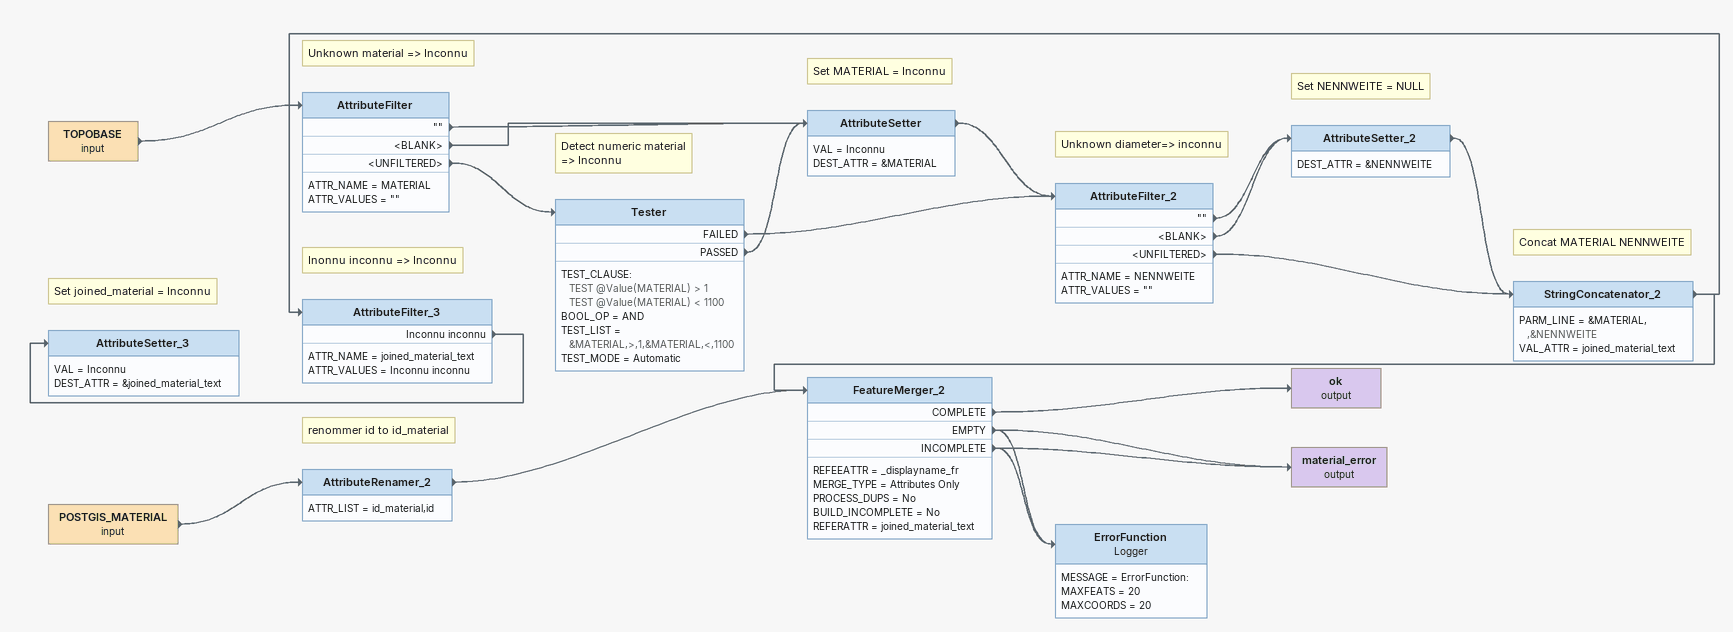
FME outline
TOPOBASE (input)
    -> AttributeFilter
Note: Unknown material => Inconnu
AttributeFilter
    ATTR_NAME = MATERIAL
    ATTR_VALUES = ""
    "" -> AttributeSetter
    <BLANK> -> AttributeSetter
    <UNFILTERED> -> Tester
Note: Detect numeric material / => Inconnu
Tester
    TEST_CLAUSE:
      TEST @Value(MATERIAL) > 1
      TEST @Value(MATERIAL) < 1100
    BOOL_OP = AND
    TEST_LIST = &MATERIAL,>,1,&MATERIAL,<,1100
    TEST_MODE = Automatic
    FAILED -> AttributeFilter_2
    PASSED -> AttributeSetter
Note: Set MATERIAL = Inconnu
AttributeSetter
    VAL = Inconnu
    DEST_ATTR = &MATERIAL
    -> AttributeFilter_2
Note: Unknown diameter=> inconnu
AttributeFilter_2
    ATTR_NAME = NENNWEITE
    ATTR_VALUES = ""
    "" -> AttributeSetter_2
    <BLANK> -> AttributeSetter_2
    <UNFILTERED> -> StringConcatenator_2
Note: Set NENNWEITE = NULL
AttributeSetter_2
    DEST_ATTR = &NENNWEITE
    -> StringConcatenator_2
Note: Concat MATERIAL NENNWEITE
StringConcatenator_2
    PARM_LINE = &MATERIAL, ,&NENNWEITE
    VAL_ATTR = joined_material_text
    -> FeatureMerger_2
    -> AttributeFilter_3
Note: Inonnu inconnu => Inconnu
AttributeFilter_3
    ATTR_NAME = joined_material_text
    ATTR_VALUES = Inconnu inconnu
    Inconnu inconnu -> AttributeSetter_3
Note: Set joined_material = Inconnu
AttributeSetter_3
    VAL = Inconnu
    DEST_ATTR = &joined_material_text
POSTGIS_MATERIAL (input)
    -> AttributeRenamer_2
Note: renommer id to id_material
AttributeRenamer_2
    ATTR_LIST = id_material,id
    -> FeatureMerger_2
FeatureMerger_2
    REFEEATTR = _displayname_fr
    MERGE_TYPE = Attributes Only
    PROCESS_DUPS = No
    BUILD_INCOMPLETE = No
    REFERATTR = joined_material_text
    COMPLETE -> ok (output)
    EMPTY -> material_error (output)
    INCOMPLETE -> material_error (output)
    EMPTY -> ErrorFunction
    INCOMPLETE -> ErrorFunction
ok (output)
material_error (output)
ErrorFunction: Logger
    MESSAGE = ErrorFunction:
    MAXFEATS = 20
    MAXCOORDS = 20
